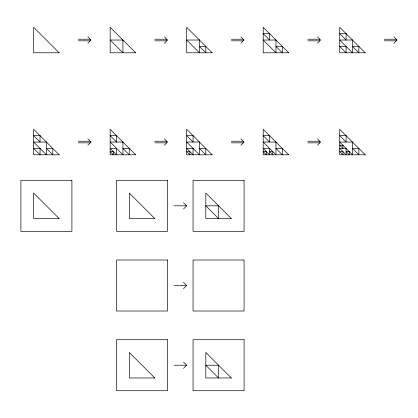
<?xml version="1.0" encoding="UTF-8"?>
<svg xmlns="http://www.w3.org/2000/svg" width="418" height="418" viewBox="0 0 418 418"><rect width="100%" height="100%" fill="white"/><g stroke="black" fill="none" stroke-linecap="round" stroke-linejoin="round"><path stroke-width="0.63" d="M87.853 43.216L91.04 40.029L87.853 36.841M164.368 43.216L167.555 40.029L164.368 36.841M87.853 145.239L91.04 142.047L87.853 138.86M240.883 43.216L244.07 40.029L240.883 36.841M164.368 145.239L167.555 142.047L164.368 138.86M317.398 43.216L320.585 40.029L317.398 36.841M240.883 145.239L244.07 142.047L240.883 138.86M183.497 209L186.684 205.813L183.497 202.625M393.913 43.216L397.1 40.029L393.913 36.841M317.398 145.239L320.585 142.047L317.398 138.86M183.497 288.702L186.684 285.515L183.497 282.328M183.497 368.404L186.684 365.217L183.497 362.03M78.286 39.229L90.241 39.229M154.801 39.229L166.756 39.229M231.316 39.229L243.271 39.229M307.831 39.229L319.786 39.229M384.346 39.229L396.301 39.229M78.286 40.828L90.241 40.828M154.801 40.828L166.756 40.828M231.316 40.828L243.271 40.828M307.831 40.828L319.786 40.828M384.346 40.828L396.301 40.828M78.286 141.253L90.241 141.253M154.801 141.253L166.756 141.253M231.316 141.253L243.271 141.253M307.831 141.253L319.786 141.253M78.286 142.846L90.241 142.846M154.801 142.846L166.756 142.846M231.316 142.846L243.271 142.846M307.831 142.846L319.786 142.846M173.93 205.813L186.684 205.813M173.93 285.515L186.684 285.515M173.93 365.217L186.684 365.217M269.573 33.654L263.199 33.654L269.573 40.029L269.573 33.654M346.088 33.654L339.714 33.654L346.088 40.029L346.088 33.654M122.918 40.029L110.169 40.029L122.918 52.783L122.918 40.029M199.433 40.029L186.684 40.029L199.433 52.783L199.433 40.029M275.953 40.029L263.199 40.029L275.953 52.783L275.953 40.029M352.468 40.029L339.714 40.029L352.468 52.783L352.468 40.029M205.813 46.403L199.433 46.403L205.813 52.783L205.813 46.403M282.328 46.403L275.953 46.403L282.328 52.783L282.328 46.403M346.088 46.403L339.714 46.403L346.088 52.783L346.088 46.403M358.843 46.403L352.468 46.403L358.843 52.783L358.843 46.403M59.157 52.783L33.654 52.783L33.654 27.274L59.157 52.783M135.672 52.783L110.169 52.783L110.169 27.274L135.672 52.783M212.187 52.783L186.684 52.783L186.684 27.274L212.187 52.783M288.702 52.783L263.199 52.783L263.199 27.274L288.702 52.783M365.217 52.783L339.714 52.783L339.714 27.274L365.217 52.783M40.029 135.672L33.654 135.672L40.029 142.047L40.029 135.672M116.544 135.672L110.169 135.672L116.544 142.047L116.544 135.672M193.059 135.672L186.684 135.672L193.059 142.047L193.059 135.672M269.573 135.672L263.199 135.672L269.573 142.047L269.573 135.672M346.088 135.672L339.714 135.672L346.088 142.047L346.088 135.672M46.403 142.047L33.654 142.047L46.403 154.801L46.403 142.047M122.918 142.047L110.169 142.047L122.918 154.801L122.918 142.047M199.433 142.047L186.684 142.047L199.433 154.801L199.433 142.047M275.953 142.047L263.199 142.047L275.953 154.801L275.953 142.047M352.468 142.047L339.714 142.047L352.468 154.801L352.468 142.047M342.901 145.239L339.714 145.239L342.901 148.427L342.901 145.239M40.029 148.427L33.654 148.427L40.029 154.801L40.029 148.427M52.783 148.427L46.403 148.427L52.783 154.801L52.783 148.427M116.544 148.427L110.169 148.427L116.544 154.801L116.544 148.427M129.298 148.427L122.918 148.427L129.298 154.801L129.298 148.427M193.059 148.427L186.684 148.427L193.059 154.801L193.059 148.427M205.813 148.427L199.433 148.427L205.813 154.801L205.813 148.427M269.573 148.427L263.199 148.427L269.573 154.801L269.573 148.427M282.328 148.427L275.953 148.427L282.328 154.801L282.328 148.427M346.088 148.427L339.714 148.427L346.088 154.801L346.088 148.427M358.843 148.427L352.468 148.427L358.843 154.801L358.843 148.427M113.356 151.614L110.169 151.614L113.356 154.801L113.356 151.614M189.871 151.614L186.684 151.614L189.871 154.801L189.871 151.614M266.386 151.614L263.199 151.614L266.386 154.801L266.386 151.614M272.761 151.614L269.573 151.614L272.761 154.801L272.761 151.614M342.901 151.614L339.714 151.614L342.901 154.801L342.901 151.614M349.276 151.614L346.088 151.614L349.276 154.801L349.276 151.614M59.157 154.801L33.654 154.801L33.654 129.298L59.157 154.801M135.672 154.801L110.169 154.801L110.169 129.298L135.672 154.801M212.187 154.801L186.684 154.801L186.684 129.298L212.187 154.801M288.702 154.801L263.199 154.801L263.199 129.298L288.702 154.801M365.217 154.801L339.714 154.801L339.714 129.298L365.217 154.801M71.912 180.304L20.9 180.304L20.9 231.316L71.912 231.316L71.912 180.304M167.555 180.304L116.544 180.304L116.544 231.316L167.555 231.316L167.555 180.304M244.07 180.304L193.059 180.304L193.059 231.316L244.07 231.316L244.07 180.304M218.567 205.813L205.813 205.813L218.567 218.567L218.567 205.813M59.157 218.567L33.654 218.567L33.654 193.059L59.157 218.567M154.801 218.567L129.298 218.567L129.298 193.059L154.801 218.567M231.316 218.567L205.813 218.567L205.813 193.059L231.316 218.567M167.555 260.012L116.544 260.012L116.544 311.018L167.555 311.018L167.555 260.012M244.07 260.012L193.059 260.012L193.059 311.018L244.07 311.018L244.07 260.012M167.555 339.714L116.544 339.714L116.544 390.725L167.555 390.725L167.555 339.714M244.07 339.714L193.059 339.714L193.059 390.725L244.07 390.725L244.07 339.714M218.567 365.217L205.813 365.217L218.567 377.971L218.567 365.217M154.801 377.971L129.298 377.971L129.298 352.468L154.801 377.971M231.316 377.971L205.813 377.971L205.813 352.468L231.316 377.971"/></g></svg>
